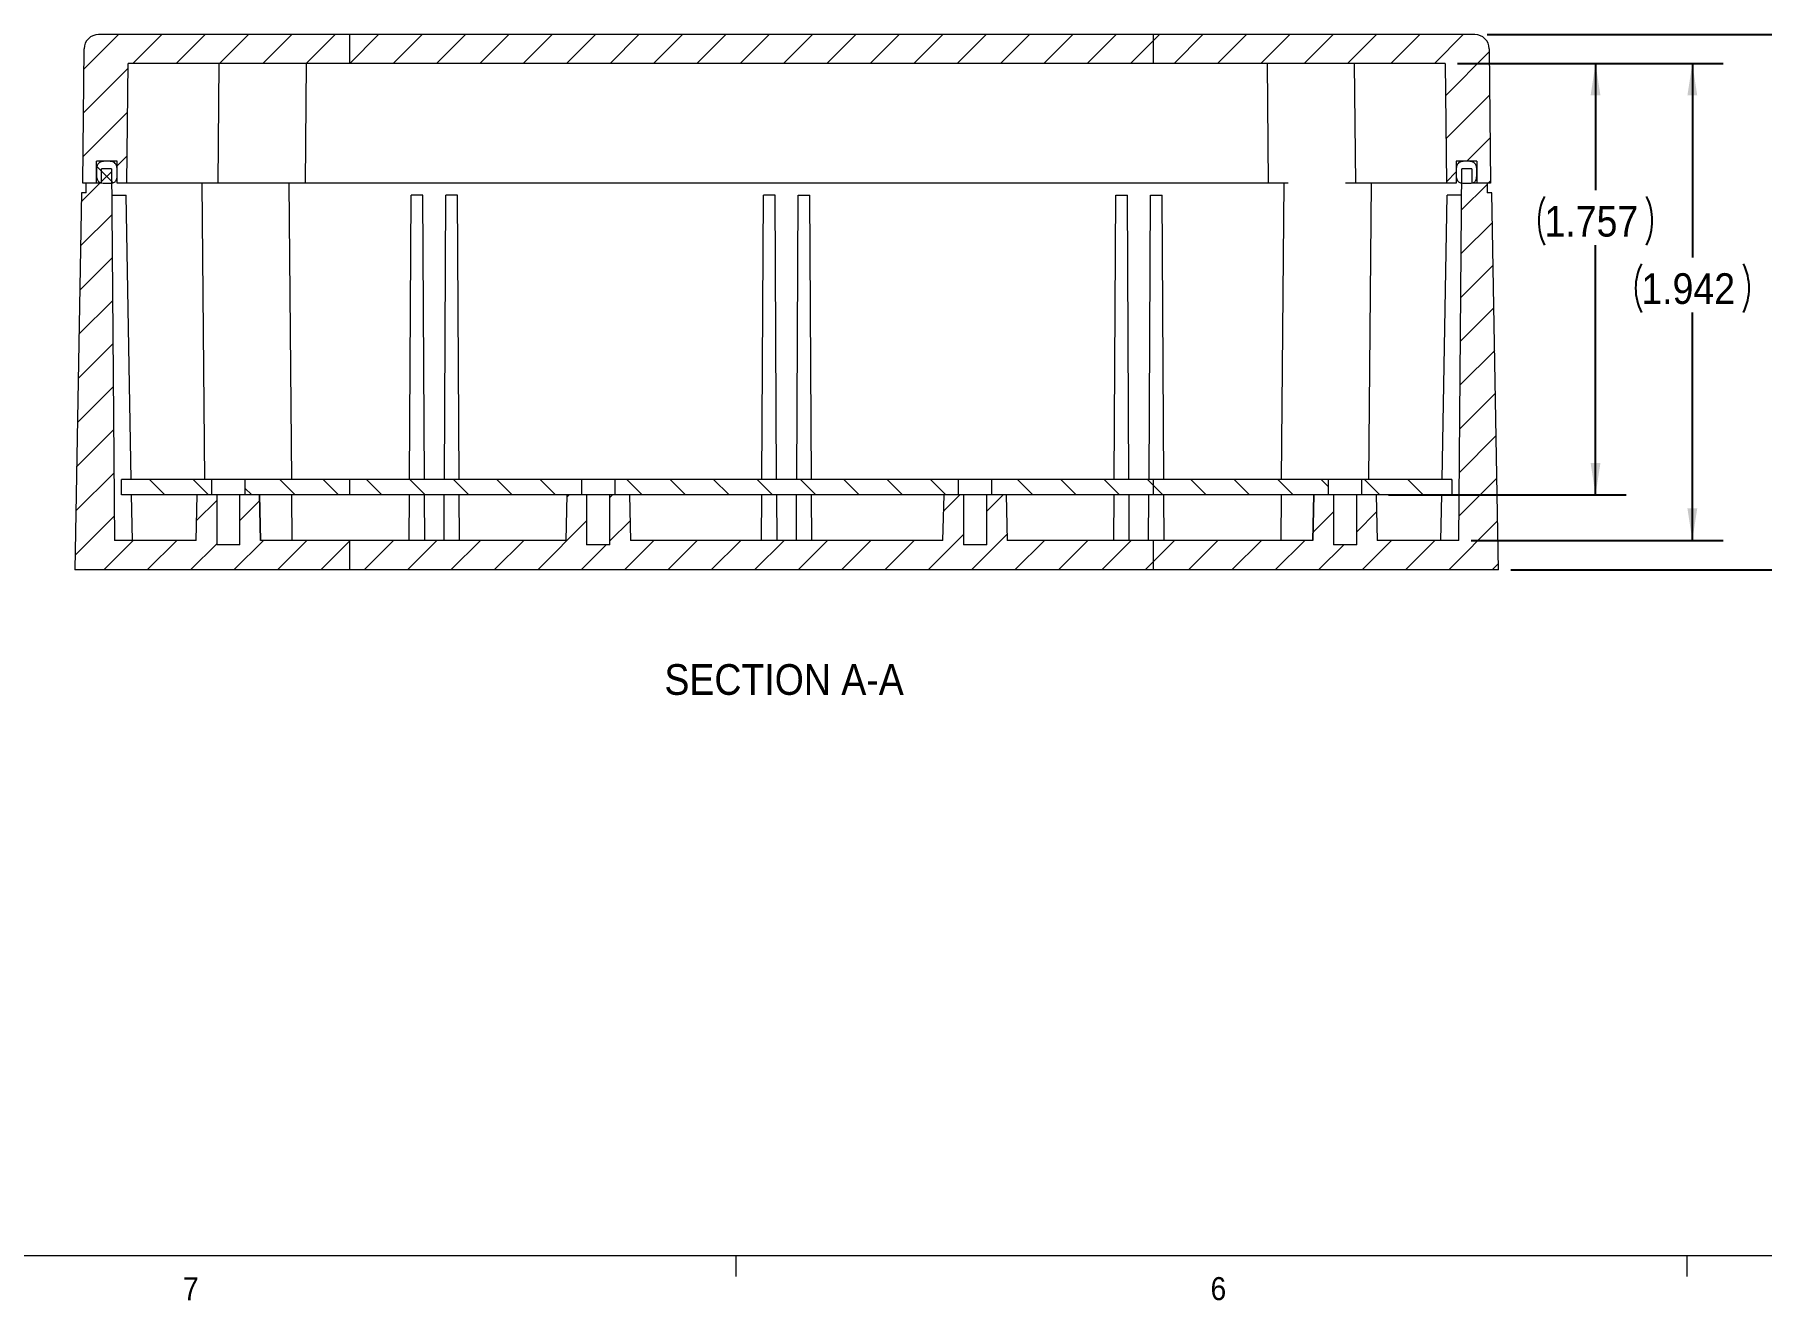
# Model space of a CAD drawing. Header units: inches. Extents: x 0.3 to 33.9, y 0.2 to 21.7.
# Drawn here: x 6.16 to 13.19, y 0.28 to 5.44 of the extents above; entities that cross this region are included whole.
import ezdxf

# ---------------------------------------------------------------- set-up
doc = ezdxf.new("R2010")
doc.units = ezdxf.units.IN
doc.header["$MEASUREMENT"] = 0
doc.linetypes.add('SLD-Solid', pattern=[0])
doc.layers.add('SLD-0', color=7, linetype='SLD-Solid')
doc.styles.add('SLDTEXTSTYLE1', font='GOTHIC.TTF', dxfattribs={"width": 0.913})
doc.dimstyles.new('SLDDIMSTYLE0', dxfattribs={"dimtxt": 0.125, "dimasz": 0.13, "dimexe": 0, "dimexo": 0.0625, "dimgap": 0.03125, "dimtad": 0, "dimtih": 1, "dimtoh": 1, "dimdec": 3, "dimrnd": 1e-09, "dimzin": 12, "dimdsep": 46, "dimtxsty": 'SLDTEXTSTYLE1', "dimsah": 1, "dimcen": 0.09, "dimadec": 0, "dimazin": 3, "dimtfac": 1, "dimtdec": 3, "dimtofl": 0, "dimtmove": 0, "dimatfit": 3, "dimfxl": 0, "dimfrac": 2, "dimtolj": 1, "dimtzin": 12, "dimarcsym": 0})
doc.dimstyles.new('SLDDIMSTYLE1', dxfattribs={"dimtxt": 0.125, "dimasz": 0.13, "dimexe": 0, "dimexo": 0.0625, "dimgap": 0.03125, "dimtad": 0, "dimtih": 1, "dimtoh": 1, "dimdec": 3, "dimrnd": 1e-09, "dimzin": 4, "dimdsep": 46, "dimtxsty": 'SLDTEXTSTYLE1', "dimsah": 1, "dimcen": 0.09, "dimadec": 0, "dimazin": 1, "dimtfac": 1, "dimtdec": 3, "dimtofl": 0, "dimtmove": 0, "dimatfit": 3, "dimfxl": 0, "dimfrac": 2, "dimtolj": 1, "dimtzin": 12, "dimarcsym": 0})

# ---------------------------------------------------------------- blocks, each defined once
blk = doc.blocks.new('*D13')
at = {"layer": 'SLD-0'}
for p, q in [((12.0764, 5.4389), (13.734, 5.4389)), ((13.609, 5.4389), (13.609, 4.8051)), ((13.609, 3.2585), (13.609, 4.5813)), ((12.173, 3.2585), (13.734, 3.2585))]:
    blk.add_line(p, q, dxfattribs=at)
for centre, start, end in [((13.5996, 4.6805), 153.43495, 206.56505), ((13.6184, 4.6805), 333.43495, 26.56505)]:
    blk.add_arc(centre, 0.2219, start, end, dxfattribs=at)
for points in [[(13.609, 5.4389), (13.589, 5.3089), (13.629, 5.3089)], [(13.609, 3.2585), (13.629, 3.3885), (13.589, 3.3885)]]:
    blk.add_solid(points, dxfattribs=at)
at = {"layer": 'SLD-0', "insert": (13.4012, 4.7409, 0.4038), "char_height": 0.125, "attachment_point": 1, "style": 'SLDTEXTSTYLE1'}
blk.add_mtext('2.180', dxfattribs=at)
blk = doc.blocks.new('*D14')
at = {"layer": 'SLD-0'}
for p, q in [((11.956, 5.3209), (13.0378, 5.3209)), ((12.9128, 5.3209), (12.9128, 4.5307)), ((12.9128, 3.3785), (12.9128, 4.3069)), ((12.011, 3.3785), (13.0378, 3.3785))]:
    blk.add_line(p, q, dxfattribs=at)
for centre, start, end in [((12.9035, 4.4061), 153.43495, 206.56505), ((12.9222, 4.4061), 333.43495, 26.56505)]:
    blk.add_arc(centre, 0.2219, start, end, dxfattribs=at)
for points in [[(12.9128, 5.3209), (12.8928, 5.1909), (12.9328, 5.1909)], [(12.9128, 3.3785), (12.9328, 3.5085), (12.8928, 3.5085)]]:
    blk.add_solid(points, dxfattribs=at)
at = {"layer": 'SLD-0', "insert": (12.705, 4.4665, 0.4038), "char_height": 0.125, "attachment_point": 1, "style": 'SLDTEXTSTYLE1'}
blk.add_mtext('1.942', dxfattribs=at)
blk = doc.blocks.new('*D15')
at = {"layer": 'SLD-0'}
for p, q in [((11.956, 5.3209), (12.6433, 5.3209)), ((12.5183, 5.3209), (12.5183, 4.8051)), ((12.5183, 3.5636), (12.5183, 4.5813)), ((11.6742, 3.5636), (12.6433, 3.5636))]:
    blk.add_line(p, q, dxfattribs=at)
for centre, start, end in [((12.5089, 4.6805), 153.43495, 206.56505), ((12.5277, 4.6805), 333.43495, 26.56505)]:
    blk.add_arc(centre, 0.2219, start, end, dxfattribs=at)
for points in [[(12.5183, 5.3209), (12.4983, 5.1909), (12.5383, 5.1909)], [(12.5183, 3.5636), (12.5383, 3.6936), (12.4983, 3.6936)]]:
    blk.add_solid(points, dxfattribs=at)
at = {"layer": 'SLD-0', "insert": (12.3105, 4.7409, 0.4038), "char_height": 0.125, "attachment_point": 1, "style": 'SLDTEXTSTYLE1'}
blk.add_mtext('1.757', dxfattribs=at)

msp = doc.modelspace()

# ---------------------------------------------------------------- hatches: boundary and pattern name
at = {"linetype": 'SLD-Solid', "lineweight": 0}
h = msp.add_hatch(dxfattribs=at)
h.set_pattern_fill('ANSI31', style=0)
edge = h.paths.add_edge_path(flags=0)
edge.add_line((6.5394, 5.3209), (6.9462, 5.3209))
edge.add_line((6.9462, 5.3209), (6.9462, 5.4389))
edge.add_line((6.9462, 5.4389), (6.419, 5.4389))
edge.add_arc((6.419, 5.3799), 0.059, 90, 179.446)
edge.add_line((6.36, 5.3805), (6.3547, 4.8329))
edge.add_line((6.3547, 4.8329), (6.4103, 4.8329))
edge.add_line((6.4103, 4.8329), (6.4103, 4.9229))
edge.add_line((6.4103, 4.9229), (6.4953, 4.9229))
edge.add_line((6.4953, 4.9229), (6.4953, 4.8329))
edge.add_line((6.4953, 4.8329), (6.5347, 4.8329))
edge.add_line((6.5347, 4.8329), (6.5394, 5.3209))
h = msp.add_hatch(dxfattribs=at)
h.set_pattern_fill('ANSI31', style=0)
h.paths.add_polyline_path([(7.4409, 5.3209), (7.4409, 5.4389), (6.9462, 5.4389), (6.9462, 5.3209)], flags=0)
h = msp.add_hatch(dxfattribs=at)
h.set_pattern_fill('ANSI31', style=0)
h.paths.add_polyline_path([(9.9902, 5.3209), (9.9902, 5.4389), (7.4409, 5.4389), (7.4409, 5.3209)], flags=0)
h = msp.add_hatch(dxfattribs=at)
h.set_pattern_fill('ANSI31', style=0)
h.paths.add_polyline_path([(10.7161, 5.3209), (10.7161, 5.4389), (9.9902, 5.4389), (9.9902, 5.3209)], flags=0)
h = msp.add_hatch(dxfattribs=at)
h.set_pattern_fill('ANSI31', style=0)
h.paths.add_polyline_path([(11.4992, 5.3209), (11.4992, 5.4389), (10.7161, 5.4389), (10.7161, 5.3209)], flags=0)
h = msp.add_hatch(dxfattribs=at)
h.set_pattern_fill('ANSI31', style=0)
edge = h.paths.add_edge_path(flags=0)
edge.add_line((11.4992, 5.3209), (11.906, 5.3209))
edge.add_line((11.906, 5.3209), (11.9107, 4.8329))
edge.add_line((11.9107, 4.8329), (11.9501, 4.8329))
edge.add_line((11.9501, 4.8329), (11.9501, 4.9229))
edge.add_line((11.9501, 4.9229), (12.0351, 4.9229))
edge.add_line((12.0351, 4.9229), (12.0351, 4.8329))
edge.add_line((12.0351, 4.8329), (12.0907, 4.8329))
edge.add_line((12.0907, 4.8329), (12.0854, 5.3805))
edge.add_arc((12.0264, 5.3799), 0.059, 0.554, 90)
edge.add_line((12.0264, 5.4389), (11.4992, 5.4389))
edge.add_line((11.4992, 5.4389), (11.4992, 5.3209))
h = msp.add_hatch(dxfattribs=at)
h.set_pattern_fill('ANSI31', style=0)
edge = h.paths.add_edge_path(flags=0)
edge.add_line((6.3224, 3.2585), (6.9462, 3.2585))
edge.add_line((6.9462, 3.2585), (6.9462, 3.3606))
edge.add_line((6.9462, 3.3606), (6.9002, 3.3606))
edge.add_line((6.9002, 3.3606), (6.9002, 3.5636))
edge.add_line((6.9002, 3.5636), (6.8212, 3.5636))
edge.add_spline(control_points=[(6.8212, 3.5636), (6.8198, 3.5099), (6.8184, 3.4562), (6.817, 3.4025), (6.8168, 3.3945), (6.8166, 3.3865), (6.8164, 3.3785)], knot_values=[0.002378, 0.002378, 0.002378, 0.002378, 0.006471, 0.006471, 0.006471, 0.00708, 0.00708, 0.00708, 0.00708], weights=[1, 1, 1, 1, 1, 1, 1], degree=3, periodic=0)
edge.add_line((6.8164, 3.3785), (6.4844, 3.3785))
edge.add_line((6.4844, 3.3785), (6.4712, 4.8919))
edge.add_line((6.4712, 4.8919), (6.4312, 4.8919))
edge.add_line((6.4312, 4.8919), (6.4312, 4.8329))
edge.add_line((6.4312, 4.8329), (6.3689, 4.8329))
edge.add_line((6.3689, 4.8329), (6.3689, 4.7935))
edge.add_line((6.3689, 4.7935), (6.3492, 4.7935))
edge.add_line((6.3492, 4.7935), (6.3224, 3.2585))
h = msp.add_hatch(dxfattribs=at)
h.set_pattern_fill('ANSI31', angle=90, style=0)
edge = h.paths.add_edge_path(flags=0)
edge.add_spline(control_points=[(6.4528, 4.9229), (6.4218, 4.9229), (6.4101, 4.9148), (6.4104, 4.841), (6.4184, 4.8329), (6.4528, 4.8329)], knot_values=[0, 0, 0, 0, 0.45, 0.55, 1, 1, 1, 1], weights=[1, 1, 1, 1, 1, 1], degree=3, periodic=0)
edge.add_spline(control_points=[(6.4528, 4.8329), (6.4873, 4.8329), (6.4952, 4.841), (6.4956, 4.9148), (6.4839, 4.9229), (6.4528, 4.9229)], knot_values=[0, 0, 0, 0, 0.45, 0.55, 1, 1, 1, 1], weights=[1, 1, 1, 1, 1, 1], degree=3, periodic=0)
h = msp.add_hatch(dxfattribs=at)
h.set_pattern_fill('ANSI31', style=0)
edge = h.paths.add_edge_path(flags=0)
edge.add_line((11.4992, 3.2585), (12.123, 3.2585))
edge.add_line((12.123, 3.2585), (12.0962, 4.7935))
edge.add_line((12.0962, 4.7935), (12.0765, 4.7935))
edge.add_line((12.0765, 4.7935), (12.0765, 4.8329))
edge.add_line((12.0765, 4.8329), (12.0142, 4.8329))
edge.add_line((12.0142, 4.8329), (12.0142, 4.8919))
edge.add_line((12.0142, 4.8919), (11.9742, 4.8919))
edge.add_line((11.9742, 4.8919), (11.961, 3.3785))
edge.add_line((11.961, 3.3785), (11.629, 3.3785))
edge.add_spline(control_points=[(11.629, 3.3785), (11.6288, 3.3865), (11.6286, 3.3945), (11.6284, 3.4025), (11.627, 3.4562), (11.6256, 3.5099), (11.6242, 3.5636)], knot_values=[0.005862, 0.005862, 0.005862, 0.005862, 0.006471, 0.006471, 0.006471, 0.010564, 0.010564, 0.010564, 0.010564], weights=[1, 1, 1, 1, 1, 1, 1], degree=3, periodic=0)
edge.add_line((11.6242, 3.5636), (11.5452, 3.5636))
edge.add_line((11.5452, 3.5636), (11.5452, 3.3606))
edge.add_line((11.5452, 3.3606), (11.4992, 3.3606))
edge.add_line((11.4992, 3.3606), (11.4992, 3.2585))
h = msp.add_hatch(dxfattribs=at)
h.set_pattern_fill('ANSI31', angle=90, style=0)
edge = h.paths.add_edge_path(flags=0)
edge.add_spline(control_points=[(11.9926, 4.8329), (12.027, 4.8329), (12.035, 4.841), (12.0353, 4.9148), (12.0236, 4.9229), (11.9926, 4.9229)], knot_values=[0, 0, 0, 0, 0.45, 0.55, 1, 1, 1, 1], weights=[1, 1, 1, 1, 1, 1], degree=3, periodic=0)
edge.add_spline(control_points=[(11.9926, 4.9229), (11.9615, 4.9229), (11.9498, 4.9148), (11.9502, 4.841), (11.9581, 4.8329), (11.9926, 4.8329)], knot_values=[0, 0, 0, 0, 0.45, 0.55, 1, 1, 1, 1], weights=[1, 1, 1, 1, 1, 1], degree=3, periodic=0)
h = msp.add_hatch(dxfattribs=at)
h.set_pattern_fill('ANSI31', angle=90, style=0)
h.paths.add_polyline_path([(6.5128, 3.6261), (6.5128, 3.5636), (6.8802, 3.5636), (6.8802, 3.6261)], flags=0)
h = msp.add_hatch(dxfattribs=at)
h.set_pattern_fill('ANSI31', angle=90, style=0)
h.paths.add_polyline_path([(7.4409, 3.5636), (7.4409, 3.6261), (7.0152, 3.6261), (7.0152, 3.5636)], flags=0)
h = msp.add_hatch(dxfattribs=at)
h.set_pattern_fill('ANSI31', angle=90, style=0)
h.paths.add_polyline_path([(8.3877, 3.5636), (8.3877, 3.6261), (7.4409, 3.6261), (7.4409, 3.5636)], flags=0)
h = msp.add_hatch(dxfattribs=at)
h.set_pattern_fill('ANSI31', angle=90, style=0)
h.paths.add_polyline_path([(8.5227, 3.5636), (9.9227, 3.5636), (9.9227, 3.6261), (8.5227, 3.6261)], flags=0)
h = msp.add_hatch(dxfattribs=at)
h.set_pattern_fill('ANSI31', angle=90, style=0)
h.paths.add_polyline_path([(10.7161, 3.5636), (10.7161, 3.6261), (10.0577, 3.6261), (10.0577, 3.5636)], flags=0)
h = msp.add_hatch(dxfattribs=at)
h.set_pattern_fill('ANSI31', angle=90, style=0)
h.paths.add_polyline_path([(11.4302, 3.5636), (11.4302, 3.6261), (10.7161, 3.6261), (10.7161, 3.5636)], flags=0)
h = msp.add_hatch(dxfattribs=at)
h.set_pattern_fill('ANSI31', angle=90, style=0)
h.paths.add_polyline_path([(11.9326, 3.5636), (11.9326, 3.6261), (11.5652, 3.6261), (11.5652, 3.5636)], flags=0)
h = msp.add_hatch(dxfattribs=at)
h.set_pattern_fill('ANSI31', style=0)
edge = h.paths.add_edge_path(flags=0)
edge.add_line((6.9462, 3.2585), (7.4409, 3.2585))
edge.add_line((7.4409, 3.2585), (7.4409, 3.3785))
edge.add_line((7.4409, 3.3785), (7.079, 3.3785))
edge.add_spline(control_points=[(7.079, 3.3785), (7.0788, 3.3865), (7.0786, 3.3945), (7.0784, 3.4025), (7.077, 3.4562), (7.0756, 3.5099), (7.0742, 3.5636)], knot_values=[0.005862, 0.005862, 0.005862, 0.005862, 0.006471, 0.006471, 0.006471, 0.010563, 0.010563, 0.010563, 0.010563], weights=[1, 1, 1, 1, 1, 1, 1], degree=3, periodic=0)
edge.add_line((7.0742, 3.5636), (6.9952, 3.5636))
edge.add_line((6.9952, 3.5636), (6.9952, 3.3606))
edge.add_line((6.9952, 3.3606), (6.9462, 3.3606))
edge.add_line((6.9462, 3.3606), (6.9462, 3.2585))
h = msp.add_hatch(dxfattribs=at)
h.set_pattern_fill('ANSI31', style=0)
h.paths.add_polyline_path([(7.4409, 3.2585), (9.9902, 3.2585), (9.9902, 3.3606), (9.9427, 3.3606), (9.9427, 3.5636), (9.8637, 3.5636), (9.8589, 3.3785), (8.5865, 3.3785), (8.5817, 3.5636), (8.5027, 3.5636), (8.5027, 3.3606), (8.4077, 3.3606), (8.4077, 3.5636), (8.3287, 3.5636), (8.3239, 3.3785), (7.4409, 3.3785)], flags=0)
h = msp.add_hatch(dxfattribs=at)
h.set_pattern_fill('ANSI31', style=0)
h.paths.add_polyline_path([(9.9902, 3.2585), (10.7161, 3.2585), (10.7161, 3.3785), (10.1215, 3.3785), (10.1167, 3.5636), (10.0377, 3.5636), (10.0377, 3.3606), (9.9902, 3.3606)], flags=0)
h = msp.add_hatch(dxfattribs=at)
h.set_pattern_fill('ANSI31', style=0)
edge = h.paths.add_edge_path(flags=0)
edge.add_line((10.7161, 3.2585), (11.4992, 3.2585))
edge.add_line((11.4992, 3.2585), (11.4992, 3.3606))
edge.add_line((11.4992, 3.3606), (11.4502, 3.3606))
edge.add_line((11.4502, 3.3606), (11.4502, 3.5636))
edge.add_line((11.4502, 3.5636), (11.3712, 3.5636))
edge.add_spline(control_points=[(11.3712, 3.5636), (11.3698, 3.5099), (11.3684, 3.4562), (11.367, 3.4025), (11.3668, 3.3945), (11.3666, 3.3865), (11.3664, 3.3785)], knot_values=[0.002379, 0.002379, 0.002379, 0.002379, 0.006471, 0.006471, 0.006471, 0.00708, 0.00708, 0.00708, 0.00708], weights=[1, 1, 1, 1, 1, 1, 1], degree=3, periodic=0)
edge.add_line((11.3664, 3.3785), (10.7161, 3.3785))
edge.add_line((10.7161, 3.3785), (10.7161, 3.2585))

# ---------------------------------------------------------------- linework, layer by layer
at = {"color": 7, "linetype": 'SLD-Solid', "lineweight": 15}
for p, q in [((6.9462, 5.4389), (6.419, 5.4389)), ((7.4409, 5.4389), (6.9462, 5.4389)), ((7.4409, 5.4389), (7.4409, 5.3209)), ((9.9902, 5.4389), (7.4409, 5.4389)), ((10.7161, 5.4389), (9.9902, 5.4389)), ((10.7161, 5.4389), (10.7161, 5.3209)), ((11.4992, 5.4389), (10.7161, 5.4389)), ((12.0264, 5.4389), (11.4992, 5.4389)), ((6.3547, 4.8329), (6.36, 5.3805)), ((12.0854, 5.3805), (12.0907, 4.8329)), ((6.5347, 4.8329), (6.5394, 5.3209)), ((6.9462, 5.3209), (6.5394, 5.3209)), ((6.9057, 4.8329), (6.9104, 5.3209)), ((7.4409, 5.3209), (6.9462, 5.3209)), ((7.2654, 5.3209), (7.2607, 4.8329)), ((9.9902, 5.3209), (7.4409, 5.3209)), ((10.7161, 5.3209), (9.9902, 5.3209)), ((11.4992, 5.3209), (10.7161, 5.3209)), ((11.18, 5.3209), (11.1847, 4.8329)), ((11.906, 5.3209), (11.4992, 5.3209)), ((11.535, 5.3209), (11.5397, 4.8329)), ((11.906, 5.3209), (11.9107, 4.8329)), ((6.4103, 4.8329), (6.4103, 4.9229)), ((6.4953, 4.9229), (6.4103, 4.9229)), ((6.4312, 4.8329), (6.4312, 4.8919)), ((6.4712, 4.8919), (6.4312, 4.8919)), ((6.4712, 4.8919), (6.4844, 3.3785)), ((6.4953, 4.8329), (6.4953, 4.9229)), ((11.9501, 4.9229), (11.9501, 4.8329)), ((12.0351, 4.9229), (11.9501, 4.9229)), ((11.961, 3.3785), (11.9742, 4.8919)), ((12.0142, 4.8919), (11.9742, 4.8919)), ((12.0142, 4.8919), (12.0142, 4.8329)), ((12.0351, 4.9229), (12.0351, 4.8329)), ((6.3492, 4.7935), (6.3224, 3.2585)), ((6.3689, 4.7935), (6.3492, 4.7935)), ((6.4103, 4.8329), (6.3547, 4.8329)), ((6.4312, 4.8329), (6.3689, 4.8329)), ((6.3689, 4.7935), (6.3689, 4.8329)), ((6.4721, 4.7849), (6.5321, 4.7849)), ((6.5347, 4.8329), (6.4953, 4.8329)), ((6.5524, 3.6261), (6.5321, 4.7849)), ((6.5932, 4.8329), (6.5347, 4.8329)), ((6.9057, 4.8329), (6.5932, 4.8329)), ((6.8523, 3.6261), (6.8417, 4.8329)), ((6.9457, 4.8329), (6.9057, 4.8329)), ((7.2607, 4.8329), (6.9457, 4.8329)), ((7.2063, 3.6261), (7.1957, 4.8329)), ((7.3197, 4.8329), (7.2607, 4.8329)), ((11.1257, 4.8329), (7.3197, 4.8329)), ((7.6865, 3.6261), (7.693, 4.7849)), ((7.74, 4.7849), (7.693, 4.7849)), ((7.7464, 3.6261), (7.74, 4.7849)), ((7.828, 3.6261), (7.8344, 4.7849)), ((7.8814, 4.7849), (7.8344, 4.7849)), ((7.8879, 3.6261), (7.8814, 4.7849)), ((9.122, 3.6261), (9.1285, 4.7849)), ((9.1755, 4.7849), (9.1285, 4.7849)), ((9.1819, 3.6261), (9.1755, 4.7849)), ((9.2635, 3.6261), (9.2699, 4.7849)), ((9.2699, 4.7849), (9.3169, 4.7849)), ((9.3234, 3.6261), (9.3169, 4.7849)), ((10.5575, 3.6261), (10.564, 4.7849)), ((10.564, 4.7849), (10.611, 4.7849)), ((10.6174, 3.6261), (10.611, 4.7849)), ((10.699, 3.6261), (10.7054, 4.7849)), ((10.7054, 4.7849), (10.7524, 4.7849)), ((10.7589, 3.6261), (10.7524, 4.7849)), ((11.1847, 4.8329), (11.1257, 4.8329)), ((11.2666, 4.8329), (11.1847, 4.8329)), ((11.2392, 3.6261), (11.2497, 4.8329)), ((11.5397, 4.8329), (11.4997, 4.8329)), ((11.8522, 4.8329), (11.5397, 4.8329)), ((11.6037, 4.8329), (11.5932, 3.6261)), ((11.9107, 4.8329), (11.8522, 4.8329)), ((11.893, 3.6261), (11.9133, 4.7849)), ((11.9501, 4.8329), (11.9107, 4.8329)), ((11.9733, 4.7849), (11.9133, 4.7849)), ((12.0765, 4.8329), (12.0142, 4.8329)), ((12.0907, 4.8329), (12.0351, 4.8329)), ((12.0765, 4.8329), (12.0765, 4.7935)), ((12.0962, 4.7935), (12.0765, 4.7935)), ((12.123, 3.2585), (12.0962, 4.7935)), ((6.5128, 3.5636), (6.5128, 3.6261)), ((6.8802, 3.6261), (6.5128, 3.6261)), ((6.8802, 3.5636), (6.8802, 3.6261)), ((7.0152, 3.6261), (6.8802, 3.6261)), ((7.0152, 3.6261), (7.0152, 3.5636)), ((7.4409, 3.6261), (7.0152, 3.6261)), ((7.4409, 3.6261), (7.4409, 3.5636)), ((8.3877, 3.6261), (7.4409, 3.6261)), ((8.3877, 3.5636), (8.3877, 3.6261)), ((8.5227, 3.6261), (8.3877, 3.6261)), ((8.5227, 3.6261), (8.5227, 3.5636)), ((9.9227, 3.6261), (8.5227, 3.6261)), ((9.9227, 3.5636), (9.9227, 3.6261)), ((10.0577, 3.6261), (9.9227, 3.6261)), ((10.0577, 3.6261), (10.0577, 3.5636)), ((10.7161, 3.6261), (10.0577, 3.6261)), ((10.7161, 3.6261), (10.7161, 3.5636)), ((11.4302, 3.6261), (10.7161, 3.6261)), ((11.4302, 3.5636), (11.4302, 3.6261)), ((11.5652, 3.6261), (11.4302, 3.6261)), ((11.5652, 3.6261), (11.5652, 3.5636)), ((11.9326, 3.6261), (11.5652, 3.6261)), ((11.9326, 3.6261), (11.9326, 3.5636)), ((6.8802, 3.5636), (6.5128, 3.5636)), ((6.5567, 3.3785), (6.5535, 3.5636)), ((6.8164, 3.3785), (6.8212, 3.5636)), ((6.9002, 3.5636), (6.8212, 3.5636)), ((6.9002, 3.5636), (6.9002, 3.3606)), ((6.9952, 3.5636), (6.9002, 3.5636)), ((6.9952, 3.3606), (6.9952, 3.5636)), ((7.0742, 3.5636), (6.9952, 3.5636)), ((7.4409, 3.5636), (7.0152, 3.5636)), ((7.079, 3.3785), (7.0742, 3.5636)), ((7.0742, 3.5636), (7.079, 3.3785)), ((7.2084, 3.3785), (7.2068, 3.5636)), ((8.3877, 3.5636), (7.4409, 3.5636)), ((7.6851, 3.3785), (7.6861, 3.5636)), ((7.7478, 3.3785), (7.7468, 3.5636)), ((7.8266, 3.3785), (7.8276, 3.5636)), ((7.8893, 3.3785), (7.8883, 3.5636)), ((8.3239, 3.3785), (8.3287, 3.5636)), ((8.4077, 3.5636), (8.3287, 3.5636)), ((8.4077, 3.5636), (8.4077, 3.3606)), ((8.5027, 3.5636), (8.4077, 3.5636)), ((8.5027, 3.3606), (8.5027, 3.5636)), ((8.5817, 3.5636), (8.5027, 3.5636)), ((9.9227, 3.5636), (8.5227, 3.5636)), ((8.5817, 3.5636), (8.5865, 3.3785)), ((9.1206, 3.3785), (9.1216, 3.5636)), ((9.1833, 3.3785), (9.1823, 3.5636)), ((9.2621, 3.3785), (9.2631, 3.5636)), ((9.3248, 3.3785), (9.3238, 3.5636)), ((9.8589, 3.3785), (9.8637, 3.5636)), ((9.9427, 3.5636), (9.8637, 3.5636)), ((9.9427, 3.5636), (9.9427, 3.3606)), ((10.0377, 3.5636), (9.9427, 3.5636)), ((10.0377, 3.3606), (10.0377, 3.5636)), ((10.1167, 3.5636), (10.0377, 3.5636)), ((10.7161, 3.5636), (10.0577, 3.5636)), ((10.1167, 3.5636), (10.1215, 3.3785)), ((10.5561, 3.3785), (10.5571, 3.5636)), ((10.6188, 3.3785), (10.6178, 3.5636)), ((10.6976, 3.3785), (10.6986, 3.5636)), ((11.4302, 3.5636), (10.7161, 3.5636)), ((10.7603, 3.3785), (10.7593, 3.5636)), ((11.237, 3.3785), (11.2386, 3.5636)), ((11.3712, 3.5636), (11.3664, 3.3785)), ((11.3664, 3.3785), (11.3712, 3.5636)), ((11.4502, 3.5636), (11.3712, 3.5636)), ((11.4502, 3.5636), (11.4502, 3.3606)), ((11.5452, 3.5636), (11.4502, 3.5636)), ((11.5452, 3.3606), (11.5452, 3.5636)), ((11.6242, 3.5636), (11.5452, 3.5636)), ((11.9326, 3.5636), (11.5652, 3.5636)), ((11.6242, 3.5636), (11.629, 3.3785)), ((11.8887, 3.3785), (11.8919, 3.5636)), ((6.8164, 3.3785), (6.4844, 3.3785)), ((7.4409, 3.3785), (7.079, 3.3785)), ((7.4409, 3.3785), (7.4409, 3.2585)), ((8.3239, 3.3785), (7.4409, 3.3785)), ((9.8589, 3.3785), (8.5865, 3.3785)), ((10.7161, 3.3785), (10.1215, 3.3785)), ((10.7161, 3.3785), (10.7161, 3.2585)), ((11.3664, 3.3785), (10.7161, 3.3785)), ((11.961, 3.3785), (11.629, 3.3785)), ((6.9462, 3.3606), (6.9002, 3.3606)), ((6.9952, 3.3606), (6.9462, 3.3606)), ((8.5027, 3.3606), (8.4077, 3.3606)), ((9.9902, 3.3606), (9.9427, 3.3606)), ((10.0377, 3.3606), (9.9902, 3.3606)), ((11.4992, 3.3606), (11.4502, 3.3606)), ((11.5452, 3.3606), (11.4992, 3.3606)), ((6.9462, 3.2585), (6.3224, 3.2585)), ((7.4409, 3.2585), (6.9462, 3.2585)), ((9.9902, 3.2585), (7.4409, 3.2585)), ((10.7161, 3.2585), (9.9902, 3.2585)), ((11.4992, 3.2585), (10.7161, 3.2585)), ((12.123, 3.2585), (11.4992, 3.2585))]:
    msp.add_line(p, q, dxfattribs=at)
at = {"color": 7, "linetype": 'SLD-Solid', "lineweight": 0}
for p, q in [((33.5158, 0.464), (0.5158, 0.464)), ((9.0158, 0.464), (9.0158, 0.3792)), ((12.8908, 0.464), (12.8908, 0.3792))]:
    msp.add_line(p, q, dxfattribs=at)
at = {"color": 7, "linetype": 'SLD-Solid', "lineweight": 15}
for centre, start, end in [((6.419, 5.3799), 90, 179.446), ((12.0264, 5.3799), 0.554, 90)]:
    msp.add_arc(centre, 0.059, start, end, dxfattribs=at)
for points, knots in [([(6.4528, 4.9229), (6.4478, 4.9228), (6.4389, 4.9226), (6.4269, 4.9203), (6.418, 4.9147), (6.4128, 4.9052), (6.4106, 4.8926), (6.4102, 4.875), (6.4104, 4.859), (6.4138, 4.8469), (6.4174, 4.8409), (6.4237, 4.8363), (6.436, 4.8331), (6.4459, 4.833), (6.4528, 4.8329)], [0, 0, 0, 0, 0.101625, 0.179085, 0.242269, 0.307272, 0.389628, 0.496814, 0.661931, 0.708473, 0.748858, 0.799828, 0.861633, 1, 1, 1, 1]), ([(6.4528, 4.8329), (6.4612, 4.8329), (6.4719, 4.8329), (6.4837, 4.8374), (6.489, 4.8418), (6.4927, 4.8488), (6.4951, 4.8612), (6.4955, 4.8765), (6.495, 4.8926), (6.4929, 4.9052), (6.4877, 4.9147), (6.4787, 4.9203), (6.4668, 4.9226), (6.4579, 4.9228), (6.4528, 4.9229)], [0, 0, 0, 0, 0.166582, 0.211463, 0.251088, 0.303263, 0.367196, 0.503142, 0.610338, 0.692701, 0.757709, 0.820899, 0.898366, 1, 1, 1, 1]), ([(11.9926, 4.9229), (11.9875, 4.9228), (11.9786, 4.9226), (11.9667, 4.9203), (11.9577, 4.9147), (11.9525, 4.9052), (11.9503, 4.8926), (11.9499, 4.875), (11.9502, 4.859), (11.9536, 4.8469), (11.9571, 4.8409), (11.9635, 4.8363), (11.9757, 4.8331), (11.9857, 4.833), (11.9926, 4.8329)], [0, 0, 0, 0, 0.101625, 0.179085, 0.242269, 0.307272, 0.389628, 0.496814, 0.661931, 0.708473, 0.748858, 0.799828, 0.861633, 1, 1, 1, 1]), ([(11.9926, 4.8329), (12.001, 4.8329), (12.0116, 4.8329), (12.0234, 4.8374), (12.0288, 4.8418), (12.0325, 4.8488), (12.0348, 4.8612), (12.0352, 4.8765), (12.0348, 4.8926), (12.0326, 4.9052), (12.0274, 4.9147), (12.0185, 4.9203), (12.0065, 4.9226), (11.9976, 4.9228), (11.9926, 4.9229)], [0, 0, 0, 0, 0.166582, 0.211463, 0.251088, 0.303263, 0.367196, 0.503142, 0.610338, 0.692701, 0.757709, 0.820899, 0.898366, 1, 1, 1, 1])]:
    msp.add_open_spline(points, degree=3, knots=knots, dxfattribs=at)

# ---------------------------------------------------------------- texts
at = {"color": 7, "linetype": 'Continuous', "lineweight": 0, "char_height": 0.0937, "attachment_point": 1, "style": 'SLDTEXTSTYLE1'}
for s, insert in [('7', (6.7629, 0.3764)), ('6', (10.9499, 0.3773))]:
    msp.add_mtext(s, dxfattribs=dict(at, insert=insert))
at = {"layer": 'SLD-0', "insert": (9.2122, 2.8742), "char_height": 0.125, "attachment_point": 2, "style": 'SLDTEXTSTYLE1'}
msp.add_mtext('SECTION A-A', dxfattribs=at)

# ---------------------------------------------------------------- dimensions: what is measured, and where the dimension line sits
at = {"layer": 'SLD-0'}
for base, p1, p2, dimstyle, picture, middle in [((13.609, 5.4389), (12.123, 3.2585), (12.0264, 5.4389), 'SLDDIMSTYLE1', '*D13', (13.609, 4.6932)), ((12.5183, 5.3209), (11.6242, 3.5636), (11.906, 5.3209), 'SLDDIMSTYLE0', '*D15', (12.5183, 4.6932)), ((12.9128, 3.3785), (11.906, 5.3209), (11.961, 3.3785), 'SLDDIMSTYLE0', '*D14', (12.9128, 4.4188))]:
    dim = msp.add_linear_dim(base=base, p1=p1, p2=p2, angle=90, text='(<>)', dimstyle=dimstyle, dxfattribs=at)
    dim.commit()
    dim.dimension.update_dxf_attribs({"geometry": picture, "text_midpoint": middle, "dimtype": 160})

doc.saveas('drawing.dxf')
